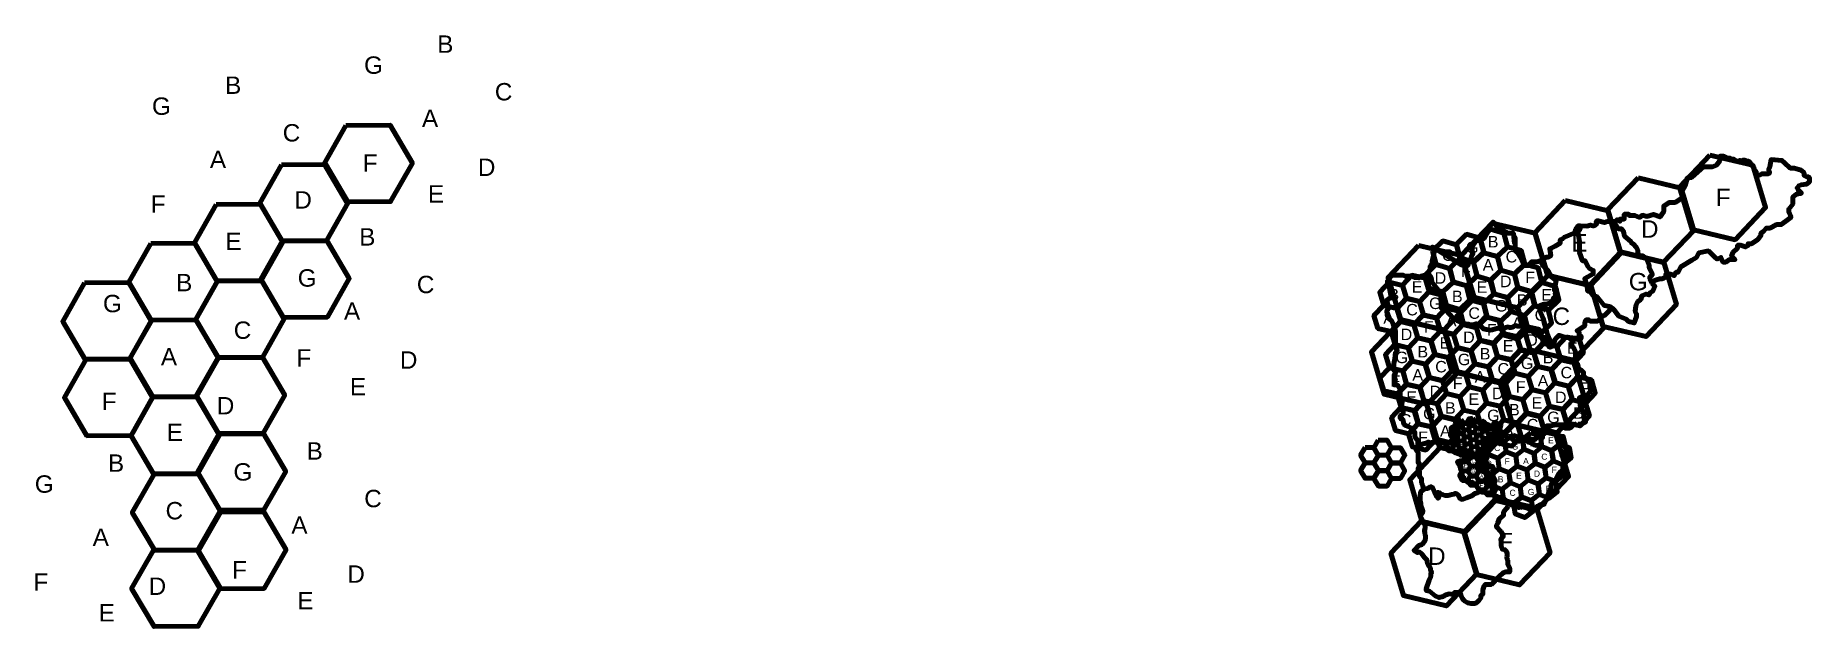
# Model space of a CAD drawing. Header units: millimetres. Extents: x -92120 to 139450, y -28101 to 49145.
import ezdxf

# ---------------------------------------------------------------- set-up
doc = ezdxf.new("R2010")
doc.units = ezdxf.units.MM
doc.styles.get("Standard").update_dxf_attribs({"font": 'arial.ttf'})

msp = doc.modelspace()

# ---------------------------------------------------------------- linework, layer by layer
at = {"color": 4, "lineweight": 211}
for points in [[(-51606, 37383), (-54456, 32362), (-51531, 27384), (-45758, 27427), (-42909, 32448), (-45833, 37427)], [(126443, 33520), (122474, 29328), (124120, 23794), (129735, 22453), (133705, 26645), (132058, 32179)], [(-59992, 32243), (-62841, 27222), (-59917, 22243), (-54144, 22287), (-51294, 27308), (-54218, 32286)], [(117070, 30539), (113101, 26346), (114747, 20812), (120363, 19471), (124332, 23664), (122686, 29198)], [(-68518, 27065), (-71368, 22043), (-68443, 17065), (-62670, 17108), (-59821, 22130), (-62745, 27108)], [(107551, 27554), (103582, 23362), (105228, 17828), (110844, 16487), (114813, 20679), (113167, 26213)], [(98008, 24631), (94038, 20439), (95685, 14905), (101300, 13564), (105270, 17756), (103623, 23290)], [(-77084, 21941), (-79933, 16919), (-77009, 11941), (-71235, 11984), (-68386, 17006), (-71310, 21984)], [(-59858, 22296), (-62707, 17275), (-59783, 12296), (-54010, 12340), (-51160, 17361), (-54085, 22339)], [(88410, 21711), (84441, 17518), (86087, 11985), (91703, 10643), (95672, 14836), (94026, 20370)], [(114817, 20849), (110848, 16657), (112494, 11123), (118109, 9782), (122079, 13974), (120433, 19508)], [(-85702, 16806), (-88551, 11784), (-85627, 6806), (-79854, 6849), (-77004, 11871), (-79929, 16849)], [(-68353, 17026), (-71202, 12004), (-68278, 7026), (-62505, 7069), (-59656, 12091), (-62580, 17069)], [(105307, 17768), (101337, 13575), (102983, 8042), (108599, 6700), (112568, 10893), (110922, 16427)], [(95744, 14880), (91775, 10688), (93421, 5154), (99037, 3813), (103006, 8005), (101360, 13539)], [(-76945, 11931), (-79794, 6910), (-76870, 1932), (-71097, 1975), (-68248, 6996), (-71172, 11975)], [(86230, 11981), (82261, 7789), (83907, 2255), (89523, 914), (93492, 5106), (91846, 10640)], [(-68278, 7056), (-71128, 2035), (-68203, -2944), (-62430, -2900), (-59581, 2121), (-62505, 7099)], [(102990, 8071), (99021, 3878), (100667, -1656), (106283, -2997), (110252, 1196), (108606, 6730)], [(-85487, 6837), (-88336, 1816), (-85412, -3162), (-79639, -3119), (-76790, 1902), (-79714, 6880)], [(93483, 5067), (89513, 875), (91160, -4659), (96775, -6000), (100744, -1808), (99098, 3726)], [(-76790, 1862), (-79639, -3159), (-76715, -8137), (-70941, -8094), (-68092, -3073), (-71016, 1906)], [(100739, -1623), (96770, -5815), (98416, -11349), (104032, -12690), (108001, -8498), (106355, -2964)], [(-68142, -2894), (-70991, -7916), (-68067, -12894), (-62293, -12851), (-59444, -7829), (-62368, -2851)], [(91228, -4717), (87259, -8909), (88905, -14443), (94521, -15784), (98490, -11592), (96844, -6058)], [(-76634, -8177), (-79484, -13198), (-76560, -18177), (-70786, -18133), (-67937, -13112), (-70861, -8134)], [(-68108, -13156), (-70957, -18177), (-68033, -23156), (-62259, -23112), (-59410, -18091), (-62334, -13113)], [(98314, -11593), (94344, -15786), (95991, -21320), (101606, -22661), (105575, -18468), (103929, -12935)], [(88769, -14332), (84800, -18525), (86446, -24059), (92062, -25400), (96031, -21207), (94385, -15674)], [(-76718, -18102), (-79567, -23123), (-76643, -28101), (-70870, -28058), (-68020, -23037), (-70945, -18058)]]:
    msp.add_lwpolyline(points, close=True, dxfattribs=at)
at = {"color": 30, "lineweight": 211, "true_color": 0xf8991e}
for points in [[(118781, 16966), (119460, 17200), (119890, 17348), (120250, 17348), (120680, 17620), (120680, 17930), (121400, 17930), (121790, 17750), (122010, 18200), (122290, 18200), (122670, 18910), (124070, 19770), (124677, 20143), (124990, 20720), (126260, 20990), (127050, 20230), (127378, 19915), (127880, 20130), (128140, 19520), (128540, 19520), (129000, 19850), (129710, 19850), (129270, 20310), (129450, 20780), (130060, 21350), (130060, 21730), (130460, 21730), (131110, 21510), (131440, 21690), (131440, 21930), (131890, 21930), (132710, 22500), (133100, 23000), (133100, 23320), (133440, 23530), (133810, 23970), (134310, 23970), (135150, 24430), (135750, 24430), (136370, 24890), (137045, 25390), (136740, 26090), (136740, 26450), (137260, 27100), (137260, 28010), (137680, 28360), (138090, 28500), (138360, 28500), (138360, 28580), (137950, 28960), (137820, 29220), (138040, 29500), (138370, 29620), (139070, 29710), (139450, 30020), (139450, 30330), (139450, 30510), (139340, 30650), (139110, 30650), (138740, 30850), (138740, 31190), (138360, 31530), (137460, 31810), (136910, 31810), (136170, 32510), (135841, 32821), (134440, 32920), (134290, 31980), (134110, 31590), (134250, 31220), (134080, 31080), (133250, 31080), (132920, 30890), (132480, 30890), (132480, 31390), (132240, 31550), (132240, 31780), (131530, 32700), (131320, 32700), (131050, 32840), (130720, 32840), (130610, 32740), (130380, 32840), (130140, 32730), (129900, 32730), (129540, 32990), (129200, 32990), (129060, 33120), (128800, 33120), (128270, 33360), (127740, 33360), (127740, 32760), (127300, 32200), (126800, 31980), (126100, 31980), (125610, 31980), (124030, 30570), (123530, 30570), (123220, 29530), (122720, 28700), (122960, 28260), (123078, 28044), (122780, 27860), (121911, 27322), (121150, 27322), (120420, 26840), (120420, 26120), (120130, 25700), (119949, 25438), (119080, 25760), (118230, 25490), (117660, 25650), (117270, 25370), (116640, 25620), (116260, 25620), (115880, 25620), (115880, 25770), (115270, 25770), (115270, 25420), (115270, 25150), (114720, 25150), (114720, 24850), (114300, 25070), (114020, 24840), (113540, 24890)], [(105820, 8720), (105180, 10340), (104680, 12160), (104210, 13280), (104290, 13570), (104290, 13870), (104760, 14020), (105100, 14020), (105380, 14120), (105520, 14050), (105650, 14270), (105940, 14530), (106060, 14890), (106210, 14960), (106330, 14960), (106250, 15520), (106410, 15760), (106410, 16040), (106250, 15840), (106130, 15840), (106370, 17140), (105780, 17600), (105330, 18400), (104520, 19230), (104520, 19520), (104630, 19680), (104630, 19880), (104300, 19680), (103880, 19580), (103160, 19580), (102790, 19080), (102200, 19080), (101710, 20160), (101010, 21280), (101010, 21990), (101010, 22750), (100950, 21990), (100790, 23280), (100660, 23360), (100460, 23290), (100110, 23290), (99730, 23540), (99492, 23697), (99370, 23697), (99070, 23697), (98560, 24250), (98460, 24470), (98130, 24770), (98070, 24520), (97780, 24260), (97780, 23980), (97530, 23630), (97390, 23300), (96970, 22610), (96800, 22510), (95850, 22270), (95360, 21470), (95430, 21060), (95508, 20604), (95330, 20330), (95270, 20020), (94990, 19520), (94840, 19060), (94080, 19140), (92060, 20370), (90202, 21501), (90202, 21410), (90380, 21150), (90460, 20840), (90400, 20670), (90400, 20510), (90190, 19640), (90190, 19370), (90110, 19170), (89940, 19020), (89940, 18560), (89550, 17950)], [(108020, 9670), (108507, 9621), (108988, 9573), (109390, 9340), (109630, 9530), (109630, 9870), (109370, 9870), (109370, 10090), (109370, 10380), (109120, 10550), (110120, 11190), (110120, 11550), (110210, 11910), (110340, 12000), (110620, 12000), (110790, 11810), (111220, 11810), (111820, 11810), (112260, 12210), (112260, 12510), (112630, 12510), (113400, 13260), (113400, 13710), (112640, 13870), (111770, 14950), (111190, 15150), (110780, 15730), (110470, 15730), (110470, 16130), (110100, 17380), (111220, 17980), (111220, 18430), (110720, 18710), (110500, 18970), (110150, 19700), (109810, 19700), (109430, 20790), (109430, 22220), (109200, 23520), (109500, 23810), (109500, 24280), (109260, 24280), (108960, 23840), (108800, 23340), (107450, 22800), (107210, 22560), (106910, 22450), (106910, 22010), (106270, 21600), (105550, 21270), (105680, 20330), (105400, 20190), (105090, 20190), (104630, 19880)], [(118870, 16760), (118610, 17360), (118610, 17630), (118900, 17780), (118900, 18050), (118530, 18760), (118530, 19120), (118190, 19990), (117750, 20330), (117130, 20330), (117060, 20860), (117032, 21075), (116840, 21490), (116480, 21880), (116200, 22040), (116130, 22200), (115300, 22900), (115170, 23530), (114890, 23880), (114470, 23880), (114060, 24470), (113540, 24890), (113320, 24820), (113040, 24820), (112670, 24680), (111840, 24930), (111710, 24930), (111620, 24820), (111620, 24700), (111710, 24590), (111360, 24270), (111180, 24270), (110870, 24370), (110380, 24230), (109500, 24280)], [(109241, -1641), (109671, -1641), (110221, -1371), (110011, -801), (110011, -221), (109671, 419), (109529, 686), (109529, 1439), (109401, 1799), (109811, 2009), (110311, 2009), (110911, 2759), (110761, 3189), (110761, 3839), (109951, 4649), (109951, 5099), (109591, 5449), (109341, 5449), (109151, 6249), (108781, 6589), (109231, 7199), (109231, 7389), (108901, 7219), (108901, 7219), (108901, 7829), (108551, 8479), (108301, 8759), (108611, 9229), (108231, 9429), (108231, 9619), (107731, 9669), (107341, 9739), (106811, 9939), (106711, 9939), (106241, 9439), (106111, 9059), (106111, 8869), (106031, 8669), (105941, 8539), (105661, 8429), (105501, 8429), (105391, 8559), (105261, 8839), (105091, 9119), (105011, 9489), (104984, 9612), (104851, 9679), (104671, 9679), (104581, 9649), (104531, 9679), (104461, 9629), (104341, 9689), (104191, 9849), (104191, 9899), (104161, 9899), (104081, 9899), (103951, 10059), (103821, 10169), (103781, 10249), (103631, 10269), (103561, 10279), (103371, 10399), (103332, 10424), (103261, 10424), (103101, 10599), (102921, 10599), (102881, 10539), (102741, 10539), (102701, 10589), (102351, 10699), (102321, 10649), (102291, 10649), (102281, 10679), (102331, 10859), (102301, 10869), (102231, 10869), (102101, 10939), (102111, 10959), (102041, 11009), (101953, 11072), (102011, 11159), (102001, 11169), (101981, 11159), (101941, 11159), (101891, 11129), (101831, 11149), (101761, 11149), (101531, 11149), (101331, 11149), (101181, 11199), (101091, 11229), (101011, 11229), (100951, 11189), (100900, 11155), (100861, 11179), (100791, 11119), (100721, 11019), (100521, 10989), (100481, 11019), (100421, 10979), (100311, 10979), (100171, 11009), (99989, 11048), (99901, 10999), (99831, 10999), (99731, 10969), (99401, 10799), (99171, 10799), (98991, 10839), (98961, 10889), (98761, 10889), (98021, 10659), (97771, 10619), (97301, 10739), (96881, 10799), (96331, 11359), (96231, 11359), (95921, 11459), (95671, 11369), (95191, 11339), (94901, 11439), (94581, 11339), (94471, 11339), (94181, 11489), (93498, 11843), (93201, 12159), (92871, 12249), (92011, 13209), (91371, 13499), (91311, 15269), (91191, 15659), (90141, 16959), (90061, 17499), (89761, 17899), (89091, 17759), (88776, 17693), (88471, 17469), (88071, 17529), (87831, 17529), (87591, 17799), (87331, 17679), (86671, 17679), (86391, 17839), (85141, 17839), (84831, 17749), (84681, 17589), (84681, 17389), (84381, 17109), (84381, 16589), (84381, 16539), (84551, 16409), (84611, 16129), (84861, 14959), (84241, 14489), (84521, 13559), (84271, 13149), (84311, 12629), (84491, 12169), (84891, 11879), (85111, 11419), (85391, 10499), (85391, 8529), (85631, 7959), (85421, 7699), (85331, 6899), (85201, 6249), (85201, 5319), (85431, 5169), (85431, 5049), (85191, 4689), (85271, 4539), (85271, 4419), (85401, 4269), (85251, 3679), (85251, 3469), (85661, 3469), (86031, 2879), (86031, 2289), (86031, 1739), (86291, 1229), (86191, 719), (86191, 379), (86421, -81), (86421, -301), (86021, -531), (86021, -901), (86361, -1021), (86481, -1641), (86781, -1891), (87471, -2131), (87931, -2731), (87931, -3311), (88311, -3811), (88285, -4880)], [(113400, 13710), (113860, 13360), (114580, 12450), (115530, 12050), (115800, 11770), (116580, 11580), (116700, 11930), (116867, 12418), (116867, 12730), (116700, 13060), (116800, 13790), (116990, 14330), (117410, 14650), (117580, 15120), (118090, 15340), (118500, 15230), (118610, 15530), (118990, 15720), (119260, 16370), (118870, 16760)], [(97296, -4143), (97733, -3821), (98006, -3559), (98280, -3134), (98534, -2739), (98948, -2471), (99116, -1942), (99181, -1738), (98577, -1537), (98419, -1784), (98171, -1863), (97951, -1934), (97632, -1829), (97459, -1695), (97276, -1695), (97112, -1522), (96972, -1374), (96876, -1272), (96826, -1272), (96702, -1351), (96670, -1372), (96554, -1384), (96358, -1384), (96311, -1384), (96128, -1299), (95986, -1287), (95841, -1315), (95631, -1315), (95358, -1449), (95171, -1464), (95013, -1503), (94871, -1572), (94398, -1572), (94125, -1478), (93926, -1380), (93862, -1380), (93728, -1380), (93508, -1472), (93335, -1631), (93180, -1831), (93085, -1908), (92734, -2079), (92673, -2236), (92673, -2398), (92721, -2540), (92767, -2673), (92767, -2860), (92834, -3004), (92941, -3102), (93014, -3281), (93100, -3495), (93249, -3670), (93278, -3734), (93320, -3825), (93320, -3886), (93061, -4044), (92945, -4044), (92856, -4003), (92714, -4003), (92656, -4020), (92522, -4060), (92392, -4060), (92251, -4083), (92054, -4083), (91778, -3968)], [(103830, -4450), (104210, -4450), (104430, -3990), (104430, -3640), (104600, -3420), (104600, -3090), (104840, -2860), (105102, -2609), (105102, -2230), (105102, -2110), (105102, -1890), (105690, -1890), (106230, -1730), (106640, -1730), (107240, -1730), (107500, -2170), (108200, -2170), (108660, -1730), (109030, -1590)], [(96516, -10452), (96065, -9827), (95585, -9390), (95474, -9290), (95288, -9290), (95059, -9290), (94868, -9290), (94740, -9067), (94429, -8839), (94228, -8529), (94094, -8399), (94105, -8027), (93976, -7755), (93896, -7585), (93896, -7457), (93896, -7354), (93976, -7354), (93976, -7246), (93976, -7199), (93896, -7010), (93896, -6846), (93850, -6805), (93798, -6760), (93798, -6760), (93684, -6725), (93606, -6725), (93606, -6765), (93637, -6812), (93637, -6812), (93601, -6860), (93601, -6793), (93566, -6689), (93548, -6639), (93468, -6592), (93544, -6526), (93625, -6526), (93722, -6478), (93807, -6437), (93864, -6437), (93945, -6469), (94045, -6424), (94144, -6424), (94211, -6424), (94263, -6374), (94346, -6374), (94431, -6338), (94488, -6265), (94449, -6265), (94408, -6221), (94357, -6168), (94357, -6065), (94322, -5957), (94322, -5803), (94285, -5758), (94344, -5714), (94344, -5629), (94344, -5536), (94273, -5536), (94187, -5536), (94126, -5592), (94074, -5592), (93998, -5592), (93932, -5553), (93814, -5553), (93758, -5516), (93689, -5516), (93618, -5516), (93542, -5516), (93444, -5482), (93378, -5459), (93308, -5434), (93258, -5417), (93204, -5398), (93166, -5385), (93166, -5320), (93166, -5283), (93166, -5283), (93131, -5249), (93131, -5249), (93131, -5193), (93131, -5193), (93069, -5193), (93030, -5193), (92976, -5193), (92946, -5193), (92920, -5193), (92900, -5193), (92880, -5207), (92864, -5207), (92845, -5207), (92827, -5207), (92809, -5189), (92786, -5166), (92768, -5148), (92757, -5137), (92735, -5137), (92715, -5151), (92693, -5151), (92671, -5151), (92648, -5139), (92627, -5128), (92606, -5141), (92594, -5148), (92505, -5148), (92460, -5148), (92435, -5148), (92409, -5148), (92389, -5129), (92371, -5129), (92334, -5100), (92320, -5082), (92296, -5076), (92272, -5070), (92256, -4979), (92241, -4851), (92241, -4750), (92272, -4659), (92245, -4642), (92166, -4662), (92090, -4699), (92048, -4671), (92048, -4598), (92048, -4514), (92103, -4497), (92133, -4481), (92169, -4462), (92124, -4405), (91911, -4136), (91778, -3968), (91726, -3968), (91617, -4000), (91553, -4035), (91474, -4067), (91446, -4078), (91400, -4086), (91311, -4100), (91247, -4100), (91171, -4092), (91068, -4080), (90973, -4075), (90892, -4075), (90802, -4058), (90634, -4017), (90600, -4008), (90567, -4008), (90446, -4008), (90316, -4020), (90227, -4039), (90200, -4039), (90081, -4044), (89991, -4102), (89965, -4119), (89942, -4127), (89921, -4127), (89898, -4127), (89867, -4120), (89816, -4061), (89742, -4002), (89692, -3993), (89670, -3993), (89643, -4000), (89614, -4016), (89528, -4067), (89397, -4124), (89252, -4162), (89181, -4162), (89040, -4217), (88764, -4325), (88341, -4674), (88224, -4770), (88151, -4830), (88074, -4830), (88074, -4830), (88119, -4955), (88119, -5082), (88189, -5137), (88348, -5323), (88348, -5543), (88348, -5757), (88348, -6205), (88348, -6501), (88348, -6664), (88490, -6664), (88490, -7000), (88490, -7214), (88347, -7428), (88347, -7602), (88347, -7602), (88531, -7795), (88531, -7928), (88531, -7928), (88531, -8111), (88531, -8336), (88531, -8489), (88531, -8489), (88674, -8641), (88816, -8794), (88816, -8923), (88816, -9321), (88896, -9453), (88896, -9546), (88981, -9702), (88981, -9883), (89037, -9975), (89037, -10104), (89037, -10164), (89318, -10104), (89619, -10039), (89945, -9859), (90134, -9859), (90299, -10015), (90636, -10830), (90756, -11120), (90971, -11354), (91059, -11121), (90931, -10800), (90931, -10551), (91156, -10607), (91312, -10792), (91638, -10896), (91856, -10966), (92281, -10966), (92751, -10860), (93048, -10793), (93221, -10679), (93398, -10768), (93603, -10952), (93701, -11041), (93701, -11225), (93872, -11410), (94161, -11482), (94659, -11261), (95041, -11165), (95350, -11029), (95780, -10699), (96094, -10615), (96516, -10452)], [(96617, -5279), (96735, -5147), (96799, -5076), (96842, -4850), (96889, -4599), (96960, -4439), (97111, -4279), (97296, -4143), (97296, -4143), (97296, -4143)], [(103830, -4450), (103510, -4360), (103070, -4030), (102830, -4030), (102600, -3840), (102190, -3720), (101870, -3720), (101740, -3720), (101660, -3860), (101310, -3860), (101120, -3860), (101120, -3860), (100930, -3860), (100770, -3700), (100590, -3520), (100250, -3430), (99937, -3347), (99820, -3190), (99730, -3190), (99480, -3030), (99380, -2930), (99300, -2670), (98948, -2430)], [(107411, -7153), (107695, -6568), (107695, -6024), (107601, -4549), (107601, -4549), (107301, -3258), (107091, -3258), (105102, -2609)], [(98333, -10109), (98383, -9967), (98397, -9925), (98411, -9885), (98386, -9735), (98373, -9652), (98348, -9559), (98326, -9438), (98278, -9364), (98197, -9305), (98168, -9187), (98105, -9037), (98049, -8872), (98034, -8661), (98016, -8269), (98012, -8195), (98069, -7955), (98089, -7817), (98133, -7709), (98146, -7678), (98131, -7560), (98131, -7471), (98091, -7378), (97923, -7278), (97739, -7204), (97630, -7087), (97603, -7038), (97512, -6929), (97473, -6883), (97458, -6883), (97422, -6827), (97343, -6787), (97273, -6751), (97220, -6673), (97033, -6531), (96981, -6470), (96919, -6435), (96919, -6356), (96838, -6280), (96790, -6250), (96763, -6221), (96727, -6182), (96727, -6160), (96708, -6131), (96708, -6113), (96708, -6088), (96698, -6069), (96688, -6049), (96662, -6026), (96606, -5989), (96587, -5976), (96564, -5976), (96546, -5976), (96535, -5959), (96570, -5936), (96631, -5910), (96660, -5881), (96698, -5820), (96752, -5713), (96790, -5667), (96880, -5630), (96930, -5609), (96846, -5522), (96775, -5381), (96741, -5347), (96716, -5347), (96688, -5322), (96665, -5322), (96617, -5279), (96535, -5339), (96446, -5365), (96220, -5430), (96049, -5508), (95878, -5618), (95805, -5618), (95770, -5588), (95647, -5681), (95572, -5681), (95529, -5681), (95490, -5724), (95443, -5776), (95330, -5860), (95228, -5936), (95039, -6016), (94887, -6052), (94786, -6052), (94672, -6083), (94590, -6135), (94488, -6265)], [(100060, -12040), (101077, -12458), (101202, -12497), (101251, -12512), (101328, -12513), (101359, -12517), (101476, -12551), (101587, -12527), (101628, -12513), (101752, -12463), (101889, -12363), (101983, -12330), (102077, -12298), (102238, -12331), (102427, -12423), (102527, -12560), (102708, -12692), (102987, -12827), (103220, -12873), (103394, -12835), (103572, -12766), (103723, -12661), (103872, -12489), (103938, -12354), (104196, -12257), (104338, -12170), (104548, -12150), (104696, -12166), (104834, -12110), (105082, -11597), (105094, -11481), (105133, -11400), (105144, -11194), (105240, -10996), (105323, -10825), (105436, -10591), (105452, -10443), (105583, -10173), (105692, -10015), (105727, -9876), (105676, -9774), (105714, -9559), (105795, -9321), (105893, -9279), (105992, -9282), (106151, -9137), (106241, -9055), (106510, -8500), (106684, -8140), (106886, -7871), (107103, -7721), (107230, -7633), (107372, -7340), (107329, -7324), (107411, -7153)], [(89037, -10164), (89037, -10270), (88830, -10340), (88670, -10590), (88610, -11140), (88610, -11710), (88700, -11980), (88700, -12260), (88850, -12610), (88980, -13040), (88910, -13300), (88760, -13410), (88600, -13460), (88730, -13770), (89160, -14640), (89275, -14873), (89275, -15230), (89180, -15570), (89180, -15640), (89240, -15810), (89240, -16020), (89330, -16230), (89330, -16470), (89260, -16860), (89160, -17040), (88880, -17360), (88450, -17510), (87830, -18160), (88270, -18430), (88550, -18350), (88800, -18560), (89180, -19080), (89460, -19340), (89550, -19490), (89550, -19750), (89660, -20040), (89810, -20190), (89930, -20390), (90030, -20880), (90140, -20980), (90000, -21150), (90000, -21550), (89810, -22030), (89420, -23170), (89420, -23410), (89860, -23480), (90600, -24070), (91070, -24320), (91610, -24160), (91960, -23950), (92450, -23840), (92910, -23930), (93070, -23720), (93136, -23634), (93240, -23634), (93330, -23634), (93500, -23634), (93620, -23634), (93810, -23740), (93930, -23890), (94000, -24140), (94140, -24420), (94380, -24730), (94830, -25000), (95220, -25080), (95520, -25080), (95800, -25080), (96010, -24940), (96310, -24640), (96545, -24405), (96545, -24060), (96810, -23850), (96810, -23310), (96910, -23030), (96995, -22792), (97140, -22590), (97360, -22590), (97930, -22590), (98920, -21550), (99460, -21070), (99830, -20950), (100320, -20950), (100320, -20480), (100050, -19990), (100050, -19440), (99940, -19210), (99940, -19000)], [(96516, -10452), (96614, -10522), (96699, -10538), (96849, -10538), (96910, -10550), (97104, -10630), (97310, -10676), (97417, -10676), (97511, -10664), (97608, -10623), (97671, -10629), (97712, -10633), (97816, -10668), (97916, -10688), (97980, -10688), (98011, -10692), (98114, -10713), (98177, -10576), (98242, -10418), (98272, -10346), (98297, -10244), (98316, -10164), (98333, -10109), (98333, -10109), (98333, -10109)], [(99130, -11310), (99230, -11320), (99320, -11320), (99440, -11320), (99520, -11340), (99530, -11340), (99550, -11350), (99620, -11400), (99690, -11480), (99830, -11670), (100060, -12040), (100120, -12180), (100120, -12270), (100120, -12360)], [(99180, -15710), (98560, -15030), (98750, -14540), (98961, -13995), (99280, -13750), (99524, -13563), (99524, -13110), (99930, -12650), (100120, -12360)], [(99530, -17990), (99370, -17990), (99200, -17600), (99200, -17540), (99200, -16930), (99150, -16710), (99330, -16470), (99470, -16370), (99470, -16160), (99180, -15710)]]:
    msp.add_lwpolyline(points, dxfattribs=at)
at = {"color": 3, "lineweight": 211}
for points in [[(96465, 22543), (96917, 20752), (98695, 20248), (100020, 21535), (99568, 23326), (97791, 23830)], [(90247, 21002), (90699, 19211), (92476, 18707), (93801, 19994), (93349, 21785), (91572, 22290)], [(93368, 21869), (93820, 20078), (95598, 19573), (96923, 20861), (96471, 22652), (94694, 23156)], [(98716, 20245), (99168, 18454), (100945, 17949), (102270, 19237), (101818, 21028), (100041, 21532)], [(89365, 17920), (89817, 16129), (91594, 15625), (92920, 16912), (92468, 18703), (90690, 19207)], [(92483, 18728), (92935, 16937), (94713, 16432), (96038, 17720), (95586, 19511), (93809, 20015)], [(95598, 19470), (96050, 17679), (97827, 17175), (99152, 18462), (98700, 20253), (96923, 20758)], [(100928, 17979), (101380, 16187), (103158, 15683), (104483, 16970), (104031, 18762), (102254, 19266)], [(91594, 15625), (92046, 13833), (93824, 13329), (95149, 14616), (94697, 16408), (92920, 16912)], [(94677, 16398), (95129, 14606), (96906, 14102), (98232, 15389), (97780, 17181), (96002, 17685)], [(97837, 17172), (98289, 15381), (100066, 14877), (101391, 16164), (100939, 17955), (99162, 18459)], [(103191, 15574), (103643, 13782), (105420, 13278), (106746, 14565), (106294, 16357), (104516, 16861)], [(93790, 13320), (94243, 11529), (96020, 11025), (97345, 12312), (96893, 14103), (95116, 14607)], [(96933, 14103), (97385, 12312), (99162, 11808), (100488, 13095), (100035, 14886), (98258, 15390)], [(100007, 14856), (100459, 13065), (102236, 12561), (103561, 13848), (103109, 15639), (101332, 16143)], [(99130, 11766), (99582, 9974), (101359, 9470), (102685, 10757), (102233, 12549), (100455, 13053)], [(102235, 12562), (102688, 10771), (104465, 10267), (105790, 11554), (105338, 13345), (103561, 13850)]]:
    msp.add_lwpolyline(points, close=True, dxfattribs=at)
at = {"color": 6, "lineweight": 211}
for points in [[(84580, 16891), (83355, 15587), (83871, 13873), (85614, 13464), (86839, 14768), (86323, 16482)], [(87538, 17822), (86312, 16517), (86829, 14804), (88571, 14395), (89797, 15699), (89280, 17413)], [(86812, 14779), (85586, 13474), (86103, 11761), (87845, 11352), (89071, 12656), (88554, 14370)], [(89762, 15629), (88537, 14325), (89054, 12611), (90796, 12202), (92022, 13506), (91505, 15220)], [(83826, 13867), (82600, 12563), (83117, 10849), (84859, 10440), (86085, 11744), (85568, 13458)], [(86069, 11748), (84844, 10444), (85360, 8730), (87103, 8321), (88328, 9625), (87812, 11339)], [(89025, 12656), (87800, 11352), (88316, 9639), (90059, 9229), (91284, 10534), (90768, 12247)], [(91982, 13523), (90756, 12219), (91273, 10506), (93015, 10096), (94241, 11401), (93724, 13114)], [(97164, 12359), (95939, 11055), (96456, 9342), (98198, 8932), (99424, 10237), (98907, 11950)], [(88322, 9617), (87096, 8313), (87613, 6599), (89355, 6190), (90581, 7494), (90064, 9208)], [(91256, 10479), (90031, 9174), (90548, 7461), (92290, 7052), (93516, 8356), (92999, 10069)], [(94217, 11366), (92992, 10062), (93509, 8348), (95251, 7939), (96476, 9243), (95960, 10957)], [(99451, 10213), (98225, 8908), (98742, 7195), (100484, 6786), (101710, 8090), (101193, 9804)], [(102457, 11122), (101232, 9818), (101749, 8105), (103491, 7695), (104717, 9000), (104200, 10713)], [(107685, 9779), (106460, 8474), (106976, 6761), (108719, 6352), (109944, 7656), (109428, 9370)], [(85312, 8742), (84086, 7438), (84603, 5724), (86345, 5315), (87571, 6619), (87054, 8333)], [(90504, 7450), (89278, 6146), (89795, 4433), (91538, 4023), (92763, 5328), (92246, 7041)], [(93527, 8340), (92302, 7036), (92818, 5323), (94561, 4913), (95786, 6218), (95270, 7931)], [(96445, 9261), (95219, 7957), (95736, 6243), (97479, 5834), (98704, 7138), (98187, 8852)], [(98764, 7140), (97539, 5836), (98056, 4122), (99798, 3713), (101024, 5017), (100507, 6731)], [(101711, 8023), (100485, 6718), (101002, 5005), (102744, 4596), (103970, 5900), (103453, 7614)], [(104732, 8904), (103506, 7600), (104023, 5887), (105766, 5477), (106991, 6782), (106474, 8495)], [(84603, 5724), (83377, 4420), (83894, 2706), (85637, 2297), (86862, 3601), (86345, 5315)], [(87572, 6598), (86346, 5294), (86863, 3580), (88605, 3171), (89831, 4476), (89314, 6189)], [(92787, 5364), (91562, 4060), (92078, 2346), (93821, 1937), (95046, 3241), (94529, 4955)], [(95785, 6232), (94559, 4927), (95076, 3214), (96818, 2805), (98044, 4109), (97527, 5823)], [(100976, 4997), (99750, 3693), (100267, 1980), (102009, 1570), (103235, 2875), (102718, 4588)], [(103960, 5880), (102735, 4576), (103251, 2862), (104994, 2453), (106219, 3758), (105703, 5471)], [(107012, 6753), (105786, 5449), (106303, 3736), (108045, 3326), (109271, 4631), (108754, 6344)], [(86865, 3550), (85640, 2246), (86157, 532), (87899, 123), (89125, 1427), (88608, 3141)], [(89819, 4449), (88594, 3144), (89110, 1431), (90853, 1022), (92078, 2326), (91561, 4039)], [(92069, 2349), (90843, 1044), (91360, -669), (93102, -1078), (94328, 226), (93811, 1939)], [(95023, 3206), (93797, 1902), (94314, 188), (96056, -221), (97282, 1083), (96765, 2797)], [(98044, 4109), (96819, 2805), (97336, 1091), (99078, 682), (100304, 1986), (99787, 3700)], [(103241, 2831), (102015, 1527), (102532, -187), (104274, -596), (105500, 708), (104983, 2422)], [(106215, 3729), (104989, 2425), (105506, 711), (107248, 302), (108474, 1607), (107957, 3320)], [(109231, 4535), (108006, 3231), (108522, 1518), (110265, 1108), (111490, 2413), (110974, 4126)], [(86123, 520), (84897, -785), (85414, -2498), (87156, -2907), (88382, -1603), (87865, 110)], [(89137, 1414), (87912, 110), (88428, -1604), (90171, -2013), (91396, -709), (90880, 1005)], [(97296, 1087), (96070, -217), (96587, -1931), (98329, -2340), (99555, -1036), (99038, 678)], [(100266, 1948), (99041, 644), (99557, -1070), (101300, -1479), (102525, -175), (102009, 1539)], [(105484, 658), (104258, -646), (104775, -2360), (106517, -2769), (107743, -1465), (107226, 249)], [(108466, 1540), (107240, 235), (107757, -1478), (109499, -1888), (110725, -583), (110208, 1130)], [(88326, -1613), (87100, -2917), (87617, -4631), (89359, -5040), (90585, -3736), (90068, -2022)], [(91426, -612), (90200, -1916), (90717, -3630), (92459, -4039), (93685, -2734), (93168, -1021)], [(99540, -1098), (98314, -2402), (98831, -4116), (100573, -4525), (101799, -3221), (101282, -1507)], [(102536, -273), (101310, -1577), (101827, -3291), (103569, -3700), (104795, -2396), (104278, -682)]]:
    msp.add_lwpolyline(points, close=True, dxfattribs=at)
at = {"color": 2, "lineweight": 211}
for points in [[(93927, -1063), (93399, -1126), (93190, -1615), (93508, -2040), (94036, -1977), (94245, -1489)], [(94039, -1983), (93512, -2046), (93303, -2534), (93621, -2959), (94148, -2896), (94358, -2408)], [(94777, -1433), (94249, -1496), (94040, -1985), (94358, -2410), (94886, -2347), (95095, -1859)], [(95517, -883), (94989, -946), (94780, -1435), (95098, -1860), (95626, -1797), (95835, -1309)], [(95617, -1803), (95089, -1866), (94880, -2355), (95198, -2780), (95726, -2717), (95935, -2229)], [(96357, -1263), (95829, -1326), (95620, -1815), (95938, -2240), (96466, -2177), (96675, -1689)], [(96457, -2173), (95929, -2236), (95720, -2725), (96038, -3150), (96566, -3087), (96775, -2599)], [(97197, -1633), (96669, -1696), (96460, -2185), (96778, -2610), (97306, -2547), (97515, -2059)], [(98037, -2013), (97509, -2076), (97300, -2565), (97618, -2990), (98146, -2927), (98355, -2439)], [(98767, -1453), (98239, -1516), (98030, -2005), (98348, -2430), (98876, -2367), (99085, -1879)], [(92641, -3990), (92113, -4053), (91904, -4541), (92222, -4966), (92750, -4903), (92959, -4415)], [(93297, -2523), (92769, -2586), (92560, -3075), (92878, -3500), (93406, -3437), (93615, -2949)], [(93387, -3443), (92859, -3506), (92650, -3995), (92968, -4420), (93496, -4357), (93705, -3869)], [(93489, -4356), (92962, -4419), (92752, -4907), (93071, -5332), (93598, -5269), (93807, -4781)], [(94137, -2893), (93609, -2956), (93400, -3445), (93718, -3870), (94246, -3807), (94455, -3319)], [(94227, -3813), (93699, -3876), (93490, -4365), (93808, -4790), (94336, -4727), (94545, -4239)], [(94887, -2353), (94359, -2416), (94150, -2905), (94468, -3330), (94996, -3267), (95205, -2779)], [(94977, -3263), (94449, -3326), (94240, -3815), (94558, -4240), (95086, -4177), (95295, -3689)], [(95067, -4193), (94539, -4256), (94330, -4745), (94648, -5170), (95176, -5107), (95385, -4619)], [(95727, -2723), (95199, -2786), (94990, -3275), (95308, -3700), (95836, -3637), (96045, -3149)], [(95817, -3643), (95289, -3706), (95080, -4195), (95398, -4620), (95926, -4557), (96135, -4069)], [(95917, -4553), (95389, -4616), (95180, -5105), (95498, -5530), (96026, -5467), (96235, -4979)], [(96567, -3103), (96039, -3166), (95830, -3655), (96148, -4080), (96676, -4017), (96885, -3529)], [(96667, -4003), (96139, -4066), (95930, -4555), (96248, -4980), (96776, -4917), (96985, -4429)], [(97297, -2553), (96769, -2616), (96560, -3105), (96878, -3530), (97406, -3467), (97615, -2979)], [(97417, -3463), (96889, -3526), (96680, -4015), (96998, -4440), (97526, -4377), (97735, -3889)], [(98147, -2913), (97619, -2976), (97410, -3465), (97728, -3890), (98256, -3827), (98465, -3339)], [(98887, -2373), (98359, -2436), (98150, -2925), (98468, -3350), (98996, -3287), (99205, -2799)], [(94328, -4739), (93801, -4802), (93592, -5290), (93910, -5716), (94438, -5653), (94647, -5164)], [(95177, -5103), (94649, -5166), (94440, -5655), (94758, -6080), (95286, -6017), (95495, -5529)]]:
    msp.add_lwpolyline(points, close=True, dxfattribs=at)
at = {"color": 141, "lineweight": 211, "true_color": 0xadddf7}
for points in [[(83163, -3725), (82586, -4725), (83163, -5725), (84318, -5725), (84895, -4725), (84318, -3725)], [(81428, -4705), (80850, -5705), (81428, -6705), (82582, -6705), (83160, -5705), (82582, -4705)], [(81438, -6725), (80860, -7725), (81438, -8725), (82592, -8725), (83170, -7725), (82592, -6725)], [(83168, -5715), (82590, -6715), (83168, -7715), (84322, -7715), (84900, -6715), (84322, -5715)], [(84888, -6735), (84310, -7735), (84888, -8735), (86042, -8735), (86620, -7735), (86042, -6735)], [(84898, -4725), (84320, -5725), (84898, -6725), (86052, -6725), (86630, -5725), (86052, -4725)], [(94868, -6529), (94152, -6513), (93780, -7125), (94125, -7753), (94840, -7769), (95212, -7157)], [(95956, -5914), (95240, -5898), (94869, -6510), (95213, -7138), (95929, -7154), (96300, -6542)], [(97017, -6559), (96301, -6544), (95930, -7156), (96274, -7783), (96990, -7799), (97361, -7187)], [(96328, -5320), (95970, -5940), (96328, -6560), (97044, -6560), (97402, -5940), (97044, -5320)], [(83168, -7745), (82590, -8745), (83168, -9745), (84322, -9745), (84900, -8745), (84322, -7745)], [(94128, -7760), (93770, -8380), (94128, -9000), (94844, -9000), (95202, -8380), (94844, -7760)], [(95198, -8400), (94840, -9020), (95198, -9640), (95914, -9640), (96272, -9020), (95914, -8400)], [(95939, -7151), (95223, -7135), (94851, -7747), (95196, -8375), (95911, -8390), (96283, -7778)], [(96288, -7810), (95930, -8430), (96288, -9050), (97004, -9050), (97362, -8430), (97004, -7810)], [(96298, -9040), (95940, -9660), (96298, -10280), (97014, -10280), (97372, -9660), (97014, -9040)], [(97358, -7180), (97000, -7800), (97358, -8420), (98074, -8420), (98432, -7800), (98074, -7180)], [(97378, -8420), (97020, -9040), (97378, -9660), (98094, -9660), (98452, -9040), (98094, -8420)], [(97398, -9650), (97040, -10270), (97398, -10890), (98114, -10890), (98472, -10270), (98114, -9650)]]:
    msp.add_lwpolyline(points, close=True, dxfattribs=at)
at = {"color": 1, "lineweight": 211}
for points in [[(98414, -3399), (97339, -4237), (97527, -5586), (98790, -6098), (99865, -5260), (99677, -3911)], [(100729, -3064), (99654, -3902), (99843, -5251), (101105, -5763), (102180, -4926), (101992, -3576)], [(103069, -2774), (101994, -3612), (102182, -4962), (103445, -5473), (104520, -4636), (104332, -3286)], [(104562, -4593), (103488, -5431), (103676, -6780), (104939, -7292), (106013, -6454), (105825, -5105)], [(105402, -2429), (104327, -3267), (104515, -4616), (105778, -5128), (106852, -4290), (106664, -2941)], [(106865, -4251), (105790, -5089), (105978, -6438), (107241, -6950), (108316, -6112), (108127, -4763)], [(97501, -5597), (96427, -6435), (96615, -7784), (97877, -8296), (98952, -7459), (98764, -6109)], [(99841, -5271), (98766, -6108), (98955, -7458), (100217, -7970), (101292, -7132), (101104, -5782)], [(102187, -4938), (101112, -5776), (101300, -7125), (102563, -7637), (103638, -6800), (103450, -5450)], [(103633, -6788), (102558, -7625), (102746, -8975), (104009, -9487), (105084, -8649), (104896, -7300)], [(105950, -6458), (104875, -7296), (105063, -8646), (106326, -9157), (107401, -8320), (107212, -6970)], [(98941, -7476), (97866, -8313), (98054, -9663), (99317, -10175), (100392, -9337), (100204, -7987)], [(101295, -7124), (100221, -7962), (100409, -9312), (101672, -9823), (102746, -8986), (102558, -7636)], [(102758, -8947), (101683, -9785), (101871, -11134), (103134, -11646), (104209, -10809), (104020, -9459)], [(105076, -8658), (104002, -9496), (104190, -10845), (105452, -11357), (106527, -10519), (106339, -9170)], [(100401, -9330), (99327, -10168), (99515, -11517), (100778, -12029), (101852, -11191), (101664, -9842)], [(101905, -11171), (100830, -12009), (101018, -13358), (102281, -13870), (103356, -13032), (103167, -11683)]]:
    msp.add_lwpolyline(points, close=True, dxfattribs=at)
at = {"color": 31, "lineweight": 211, "true_color": 0xfecc66}
msp.add_lwpolyline([(98114, -10713), (98220, -10850), (98286, -10935), (98480, -11050), (98720, -11100), (98910, -11190), (99130, -11310)], dxfattribs=at)
msp.add_arc((99240, -18696), 763, 336.53481, 67.65365, dxfattribs=at)

# ---------------------------------------------------------------- texts
at = {"color": 2, "lineweight": 211, "char_height": 2270, "attachment_point": 1}
for s, insert in [('B', (-39681, 49145)), ('G', (-49231, 46405)), ('B', (-67365, 43778)), ('C', (-32161, 42925)), ('G', (-76915, 41038)), ('A', (-41671, 39459)), ('C', (-59845, 37558)), ('A', (-69355, 34091)), ('F', (-49400, 33607)), ('D', (-34371, 33055)), ('F', (-77084, 28239)), ('D', (-58330, 28790)), ('E', (-40899, 29578)), ('F', (127211, 29105)), ('E', (-67336, 23380)), ('B', (-49862, 23958)), ('E', (108349, 23176)), ('D', (117450, 24980)), ('G', (-57889, 18588)), ('B', (-73762, 17985)), ('C', (-42342, 17738)), ('G', (115857, 18107)), ('G', (-83312, 15245)), ('A', (-51852, 14272)), ('C', (-66242, 11765)), ('C', (105910, 13580)), ('A', (-75752, 8299)), ('F', (-58057, 8143)), ('D', (-44552, 7868)), ('F', (-83481, 2447)), ('E', (-51080, 4391)), ('D', (-68452, 1895)), ('E', (-74980, -1582)), ('B', (-56729, -4017)), ('B', (-82661, -5603)), ('G', (-66279, -6757)), ('G', (-92211, -8343)), ('C', (-49209, -10237)), ('C', (-75141, -11823)), ('A', (-58719, -13704)), ('A', (-84651, -15290)), ('F', (98796, -15857)), ('D', (89660, -17770)), ('F', (-66448, -19556)), ('D', (-51419, -20107)), ('F', (-92380, -21141)), ('D', (-77351, -21693)), ('E', (-83879, -25170)), ('E', (-57947, -23584))]:
    msp.add_mtext_dynamic_manual_height_columns(s, width=2200, gutter_width=11350, heights=[0], dxfattribs=dict(at, insert=insert))
at = {"color": 159, "lineweight": 211, "true_color": 0x22346e, "insert": (93979, 35143), "char_height": 2.5, "attachment_point": 1, "rotation": 346.56729}
msp.add_mtext_dynamic_manual_height_columns('A', width=14580, gutter_width=12.5, heights=[0], dxfattribs=at)
at = {"color": 240, "lineweight": 211, "true_color": 0xed1f24, "char_height": 2270, "attachment_point": 1}
for s, insert in [('{\\H0.66079x;C}', (91480, 21191)), ('{\\H0.66079x;G}', (94604, 22190)), ('{\\H0.66079x;B}', (97457, 22937)), ('{\\H0.66079x;C}', (99780, 20979)), ('{\\H0.66079x;F}', (93940, 19099)), ('{\\H0.66079x;A}', (96800, 19919)), ('{\\H0.66079x;D}', (90518, 18199)), ('{\\H0.66079x;E}', (95994, 17010)), ('{\\H0.66079x;D}', (99050, 17749)), ('{\\H0.66079x;F}', (102340, 18280)), ('{\\H0.66079x;B}', (92780, 15790)), ('{\\H0.66079x;G}', (98394, 14570)), ('{\\H0.66079x;B}', (101247, 15317)), ('{\\H0.66079x;E}', (104430, 15990)), ('{\\H0.66079x;C}', (94920, 13611)), ('{\\H0.66079x;A}', (100590, 12299)), ('{\\H0.66079x;C}', (103570, 13359))]:
    msp.add_mtext_dynamic_manual_height_columns(s, width=3336.2, gutter_width=11350, heights=[0], dxfattribs=dict(at, insert=insert))
at = {"color": 141, "lineweight": 211, "true_color": 0xadddf7, "char_height": 2270, "attachment_point": 1}
for s, insert in [('{\\H0.66079x;E}', (87527, 17032)), ('{\\H0.66079x;B}', (84487, 16017)), ('{\\H0.66079x;C}', (86810, 14059)), ('{\\H0.66079x;G}', (89784, 14890)), ('{\\H0.66079x;A}', (83830, 12999)), ('{\\H0.66079x;F}', (89120, 11799)), ('{\\H0.66079x;A}', (91980, 12619)), ('{\\H0.66079x;D}', (86080, 10829)), ('{\\H0.66079x;E}', (91174, 9710)), ('{\\H0.66079x;D}', (94230, 10449)), ('{\\H0.66079x;F}', (97350, 11429)), ('{\\H0.66079x;E}', (99404, 9340)), ('{\\H0.66079x;D}', (102460, 10079)), ('{\\H0.66079x;G}', (85414, 7820)), ('{\\H0.66079x;B}', (88267, 8567)), ('{\\H0.66079x;G}', (93544, 7552)), ('{\\H0.66079x;B}', (96397, 8298)), ('{\\H0.66079x;G}', (101774, 7050)), ('{\\H0.66079x;B}', (104627, 7797)), ('{\\H0.66079x;E}', (107791, 9044)), ('{\\H0.66079x;F}', (84750, 4729)), ('{\\H0.66079x;A}', (87610, 5549)), ('{\\H0.66079x;C}', (90590, 6609)), ('{\\H0.66079x;A}', (95740, 5280)), ('{\\H0.66079x;C}', (98720, 6340)), ('{\\H0.66079x;A}', (103970, 4779)), ('{\\H0.66079x;C}', (106950, 5839)), ('{\\H0.66079x;E}', (86804, 2640)), ('{\\H0.66079x;D}', (89860, 3379)), ('{\\H0.66079x;F}', (92880, 4460)), ('{\\H0.66079x;E}', (94934, 2371)), ('{\\H0.66079x;D}', (97990, 3110)), ('{\\H0.66079x;F}', (101110, 3959)), ('{\\H0.66079x;D}', (106220, 2609)), ('{\\H0.66079x;F}', (109510, 3800)), ('{\\H0.66079x;G}', (89012, 475)), ('{\\H0.66079x;B}', (91866, 1221)), ('{\\H0.66079x;G}', (97372, 245)), ('{\\H0.66079x;B}', (100226, 992)), ('{\\H0.66079x;E}', (103164, 1870)), ('{\\H0.66079x;G}', (105211, -12)), ('{\\H0.66079x;B}', (108580, 553)), ('{\\H0.66079x;C}', (85966, -347)), ('{\\H0.66079x;A}', (91208, -1797)), ('{\\H0.66079x;A}', (99568, -2026)), ('{\\H0.66079x;C}', (102548, -966)), ('{\\H0.66079x;F}', (88348, -2617))]:
    msp.add_mtext_dynamic_manual_height_columns(s, width=3336.2, gutter_width=11350, heights=[0], dxfattribs=dict(at, insert=insert))
at = {"color": 3, "lineweight": 211, "char_height": 2270, "attachment_point": 1}
for s, insert in [('{\\H0.22026x;D}', (93560, -1290)), ('{\\H0.22026x;G}', (93655, -2159)), ('{\\H0.22026x;B}', (94350, -1640)), ('{\\H0.22026x;E}', (95155, -1098)), ('{\\H0.22026x;C}', (95230, -2050)), ('{\\H0.22026x;G}', (96060, -1479)), ('{\\H0.22026x;A}', (96860, -1854)), ('{\\H0.22026x;D}', (97705, -2250)), ('{\\H0.22026x;F}', (98440, -1714)), ('{\\H0.22026x;E}', (92293, -4264)), ('{\\H0.22026x;C}', (92803, -2797)), ('{\\H0.22026x;D}', (92873, -3677)), ('{\\H0.22026x;G}', (93110, -4569)), ('{\\H0.22026x;F}', (93720, -3120)), ('{\\H0.22026x;B}', (93805, -4050)), ('{\\H0.22026x;A}', (94454, -2534)), ('{\\H0.22026x;E}', (94570, -3470)), ('{\\H0.22026x;C}', (94685, -4460)), ('{\\H0.22026x;D}', (95300, -2930)), ('{\\H0.22026x;G}', (95430, -3868)), ('{\\H0.22026x;F}', (96125, -2440)), ('{\\H0.22026x;B}', (96126, -3349)), ('{\\H0.22026x;A}', (96230, -4243)), ('{\\H0.22026x;E}', (96975, -2790)), ('{\\H0.22026x;C}', (97006, -3759)), ('{\\H0.22026x;G}', (97749, -3146)), ('{\\H0.35242x;\\C2;C}', (98280, -4363)), ('{\\H0.22026x;B}', (98491, -2650)), ('{\\H0.35242x;\\C2;G}', (100573, -4170)), ('{\\H0.35242x;\\C2;B}', (102910, -3730)), ('{\\H0.35242x;\\C2;E}', (105320, -3370)), ('{\\H0.22026x;A}', (93910, -4944)), ('{\\H0.22026x;D}', (94755, -5340)), ('{\\H0.22026x;F}', (95496, -4829)), ('{\\H0.35242x;\\C2;D}', (97185, -6404)), ('{\\H0.35242x;\\C2;F}', (99640, -6120)), ('{\\H0.35242x;\\C2;A}', (102060, -6070)), ('{\\H0.35242x;\\C2;C}', (104440, -5500)), ('{\\H0.35242x;\\C2;G}', (106722, -5266)), ('{\\H0.35242x;\\C2;B}', (98760, -8450)), ('{\\H0.35242x;\\C2;E}', (101150, -7980)), ('{\\H0.35242x;\\C2;D}', (103470, -7720)), ('{\\H0.35242x;\\C2;F}', (105789, -7216)), ('{\\H0.35242x;\\C2;C}', (100290, -10220)), ('{\\H0.35242x;\\C2;G}', (102673, -10110)), ('{\\H0.35242x;\\C2;B}', (105010, -9670)), ('{\\H0.35242x;\\C2;F}', (101740, -12060))]:
    msp.add_mtext_dynamic_manual_height_columns(s, width=235.69, gutter_width=11350, heights=[0], dxfattribs=dict(at, insert=insert))
at = {"color": 141, "lineweight": 211, "true_color": 0xadddf7, "char_height": 500, "attachment_point": 1}
for s, insert in [('{\\C6;E}', (94310, -6850)), ('{\\C6;D}', (95420, -6250)), ('{\\C6;B}', (96400, -6900)), ('{\\C6;F}', (96510, -5630)), ('{\\C6;C}', (94228, -8012)), ('{\\C6;G}', (95310, -7490)), ('{\\C6;F}', (95320, -8710)), ('{\\C6;A}', (96422, -8224)), ('{\\C6;C}', (97560, -7440)), ('{\\C6;D}', (97540, -8710)), ('{\\C6;E}', (96400, -9400)), ('{\\C6;G}', (97511, -9883))]:
    msp.add_mtext(s, dxfattribs=dict(at, insert=insert))

doc.saveas('drawing.dxf')
